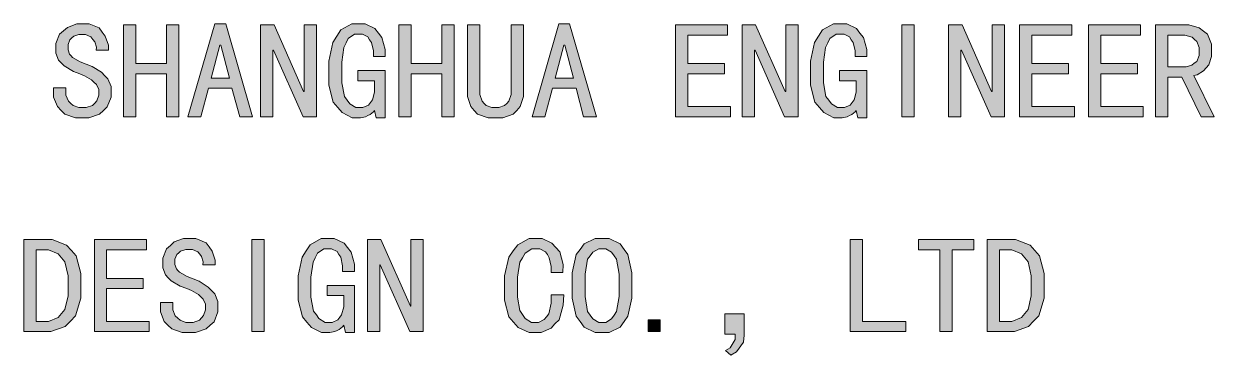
# Model space of a CAD drawing. Header units: millimetres. Extents: x 805 to 6044844, y 120 to 7887884.
# Drawn here: x 6037859 to 6041600, y 7877699 to 7878741 of the extents above; entities that cross this region are included whole.
import ezdxf

# ---------------------------------------------------------------- set-up
doc = ezdxf.new("R2010")
doc.units = ezdxf.units.MM

msp = doc.modelspace()

# ---------------------------------------------------------------- hatches: boundary and pattern name
h = msp.add_hatch(color=0)
h.dxf.hatch_style = 2
h.paths.add_polyline_path([(6038133.4, 7878529.6), (6038133.4, 7878510.3), (6038121, 7878479.7), (6038109.2, 7878468.4), (6038096.9, 7878456.6), (6038063.6, 7878445.3), (6038042.1, 7878445.3), (6038021.2, 7878445.3), (6037988.5, 7878457.1), (6037976.7, 7878468.9), (6037964.9, 7878480.8), (6037952.5, 7878510.3), (6037952.5, 7878528), (6037952.5, 7878539.8), (6037991.7, 7878539.8), (6037991.7, 7878529.6), (6037991.7, 7878517.2), (6037999.2, 7878497.9), (6038006.7, 7878490.9), (6038014.2, 7878484.5), (6038031.9, 7878477.5), (6038042.1, 7878477.5), (6038055.6, 7878477.5), (6038075.4, 7878484.5), (6038081.9, 7878492), (6038088.3, 7878499), (6038094.7, 7878516.2), (6038094.7, 7878526.4), (6038094.7, 7878535), (6038087.2, 7878550.5), (6038079.7, 7878557.5), (6038071.7, 7878565), (6038049.7, 7878577.9), (6038035.7, 7878583.8), (6038015.3, 7878591.3), (6037986.3, 7878608.5), (6037977.2, 7878617.6), (6037968.6, 7878626.7), (6037959.5, 7878648.7), (6037959.5, 7878661.6), (6037959.5, 7878679.3), (6037971.8, 7878708.3), (6037984.2, 7878719), (6037996.5, 7878729.8), (6038025.5, 7878741), (6038042.1, 7878741), (6038064.1, 7878741), (6038095.8, 7878728.2), (6038105.5, 7878714.7), (6038115.1, 7878701.9), (6038125.3, 7878673.4), (6038125.3, 7878658.4), (6038086.1, 7878658.4), (6038087.2, 7878667.5), (6038081.9, 7878684.2), (6038076, 7878692.2), (6038070, 7878699.7), (6038053.4, 7878707.2), (6038042.1, 7878707.2), (6038031.9, 7878707.2), (6038016.4, 7878701.9), (6038010.5, 7878696.5), (6038004, 7878690.6), (6037998.1, 7878676.1), (6037998.1, 7878666.4), (6037998.1, 7878658.9), (6038003, 7878646), (6038007.8, 7878640.7), (6038012.1, 7878634.8), (6038036.2, 7878621.9), (6038055.6, 7878614.4), (6038074.3, 7878606.9), (6038103.3, 7878588.6), (6038113.5, 7878577.9), (6038123.2, 7878567.7), (6038133.4, 7878543.5)])
h = msp.add_hatch(color=0)
h.dxf.hatch_style = 2
h.paths.add_polyline_path([(6038346.4, 7878448.6), (6038307.3, 7878448.6), (6038307.3, 7878583.8), (6038211.2, 7878583.8), (6038211.2, 7878448.6), (6038172.6, 7878448.6), (6038172.6, 7878737.8), (6038211.2, 7878737.8), (6038211.2, 7878616), (6038307.3, 7878616), (6038307.3, 7878737.8), (6038346.4, 7878737.8)])
h = msp.add_hatch(color=0)
h.paths.add_polyline_path([(6038577.7, 7878448.6), (6038537.5, 7878448.6), (6038513.3, 7878538.2), (6038439.3, 7878538.2), (6038415.7, 7878448.6), (6038374.9, 7878448.6), (6038459.7, 7878741), (6038493.5, 7878741)])
h.paths.add_polyline_path([(6038505.3, 7878570.4), (6038477.9, 7878673.4), (6038474.7, 7878673.4), (6038447.9, 7878570.4)])
h = msp.add_hatch(color=0)
h.dxf.hatch_style = 2
h.paths.add_polyline_path([(6038779, 7878448.6), (6038736.6, 7878448.6), (6038643.8, 7878658.4), (6038642.1, 7878658.4), (6038642.1, 7878448.6), (6038603, 7878448.6), (6038603, 7878737.8), (6038645.4, 7878737.8), (6038738.2, 7878528), (6038739.8, 7878528), (6038739.8, 7878737.8), (6038779, 7878737.8)])
h = msp.add_hatch(color=0)
h.dxf.hatch_style = 2
h.paths.add_polyline_path([(6038994.7, 7878445.3), (6038966.3, 7878445.3), (6038961.5, 7878468.9), (6038957.7, 7878464.1), (6038947.5, 7878455.5), (6038940, 7878452.3), (6038933, 7878448.6), (6038917.5, 7878445.3), (6038908.9, 7878445.3), (6038891.2, 7878445.3), (6038859.5, 7878462), (6038845.6, 7878478.1), (6038831.6, 7878494.7), (6038817.6, 7878547.8), (6038817.6, 7878583.8), (6038817.6, 7878623.5), (6038830.5, 7878682.5), (6038842.9, 7878702.4), (6038855.7, 7878721.7), (6038890.1, 7878741), (6038912.1, 7878741), (6038931.4, 7878741), (6038962, 7878726.6), (6038973.3, 7878712.1), (6038984, 7878698.1), (6038994.7, 7878660.5), (6038994.7, 7878638), (6038957.7, 7878638), (6038957.7, 7878655.7), (6038951.8, 7878682.5), (6038945.9, 7878691.1), (6038940, 7878700.3), (6038923.4, 7878708.8), (6038912.1, 7878708.8), (6038898.7, 7878708.8), (6038878.3, 7878694.9), (6038871.8, 7878680.9), (6038864.9, 7878667), (6038858.4, 7878620.3), (6038858.4, 7878587.6), (6038858.4, 7878555.9), (6038866.5, 7878513), (6038875.1, 7878501.1), (6038883.7, 7878489.3), (6038903, 7878477.5), (6038913.7, 7878477.5), (6038925, 7878477.5), (6038942.2, 7878485.6), (6038948.6, 7878493.6), (6038955, 7878501.7), (6038961.5, 7878526.4), (6038961.5, 7878543.5), (6038961.5, 7878561.8), (6038908.9, 7878561.8), (6038908.9, 7878594), (6038994.7, 7878594)])
h = msp.add_hatch(color=0)
h.dxf.hatch_style = 2
h.paths.add_polyline_path([(6039211, 7878448.6), (6039172.4, 7878448.6), (6039172.4, 7878583.8), (6039076.3, 7878583.8), (6039076.3, 7878448.6), (6039037.1, 7878448.6), (6039037.1, 7878737.8), (6039076.3, 7878737.8), (6039076.3, 7878616), (6039172.4, 7878616), (6039172.4, 7878737.8), (6039211, 7878737.8)])
h = msp.add_hatch(color=0)
h.dxf.hatch_style = 2
h.paths.add_polyline_path([(6039428.9, 7878533.3), (6039428.9, 7878513), (6039418.7, 7878480.8), (6039408, 7878468.9), (6039397.3, 7878457.1), (6039364, 7878445.3), (6039341.4, 7878445.3), (6039318.4, 7878445.3), (6039285.1, 7878457.1), (6039274.4, 7878468.9), (6039264.2, 7878480.8), (6039253.4, 7878513), (6039253.4, 7878533.3), (6039253.4, 7878737.8), (6039292.1, 7878737.8), (6039292.1, 7878533.3), (6039292.1, 7878518.9), (6039299, 7878497.9), (6039306, 7878490.9), (6039312.5, 7878484.5), (6039330.2, 7878477.5), (6039341.4, 7878477.5), (6039352.2, 7878477.5), (6039369.9, 7878484.5), (6039376.9, 7878490.9), (6039383.3, 7878497.9), (6039390.3, 7878518.9), (6039390.3, 7878533.3), (6039390.3, 7878737.8), (6039428.9, 7878737.8)])
h = msp.add_hatch(color=0)
h.paths.add_polyline_path([(6039658.6, 7878448.6), (6039618.4, 7878448.6), (6039594.8, 7878538.2), (6039520.2, 7878538.2), (6039496.5, 7878448.6), (6039456.3, 7878448.6), (6039540.6, 7878741), (6039574.4, 7878741)])
h.paths.add_polyline_path([(6039586.2, 7878570.4), (6039559.3, 7878673.4), (6039555.6, 7878673.4), (6039528.7, 7878570.4)])
h = msp.add_hatch(color=0)
h.dxf.hatch_style = 2
h.paths.add_polyline_path([(6040079.4, 7878448.6), (6039907.1, 7878448.6), (6039907.1, 7878737.8), (6040070.8, 7878737.8), (6040070.8, 7878705.6), (6039945.7, 7878705.6), (6039945.7, 7878616), (6040061.1, 7878616), (6040061.1, 7878583.8), (6039945.7, 7878583.8), (6039945.7, 7878480.8), (6040079.4, 7878480.8)])
h = msp.add_hatch(color=0)
h.dxf.hatch_style = 2
h.paths.add_polyline_path([(6040292.4, 7878448.6), (6040250, 7878448.6), (6040157.2, 7878658.4), (6040155.6, 7878658.4), (6040155.6, 7878448.6), (6040116.4, 7878448.6), (6040116.4, 7878737.8), (6040158.8, 7878737.8), (6040251.7, 7878528), (6040253.3, 7878528), (6040253.3, 7878737.8), (6040292.4, 7878737.8)])
h = msp.add_hatch(color=0)
h.dxf.hatch_style = 2
h.paths.add_polyline_path([(6040508.7, 7878445.3), (6040479.7, 7878445.3), (6040474.9, 7878468.9), (6040471.2, 7878464.1), (6040461, 7878455.5), (6040453.4, 7878452.3), (6040446.5, 7878448.6), (6040430.9, 7878445.3), (6040422.3, 7878445.3), (6040404.6, 7878445.3), (6040372.9, 7878462), (6040359, 7878478.1), (6040345, 7878494.7), (6040331.1, 7878547.8), (6040331.1, 7878583.8), (6040331.1, 7878623.5), (6040344, 7878682.5), (6040356.3, 7878702.4), (6040369.2, 7878721.7), (6040403.5, 7878741), (6040425.5, 7878741), (6040445.4, 7878741), (6040475.4, 7878726.6), (6040486.7, 7878712.1), (6040497.5, 7878698.1), (6040508.7, 7878660.5), (6040508.7, 7878638), (6040471.2, 7878638), (6040471.2, 7878655.7), (6040465.3, 7878682.5), (6040459.3, 7878691.1), (6040453.4, 7878700.3), (6040436.8, 7878708.8), (6040425.5, 7878708.8), (6040412.1, 7878708.8), (6040391.7, 7878694.9), (6040385.3, 7878680.9), (6040378.3, 7878667), (6040371.9, 7878620.3), (6040371.9, 7878587.6), (6040371.9, 7878555.9), (6040379.9, 7878513), (6040388.5, 7878501.1), (6040397.1, 7878489.3), (6040416.4, 7878477.5), (6040427.7, 7878477.5), (6040438.4, 7878477.5), (6040455.6, 7878485.6), (6040462, 7878493.6), (6040468.5, 7878501.7), (6040474.9, 7878526.4), (6040474.9, 7878543.5), (6040474.9, 7878561.8), (6040422.3, 7878561.8), (6040422.3, 7878594), (6040508.7, 7878594)])
h = msp.add_hatch(color=0)
h.dxf.hatch_style = 2
h.paths.add_polyline_path([(6040657.4, 7878448.6), (6040618.2, 7878448.6), (6040618.2, 7878737.8), (6040657.4, 7878737.8)])
h = msp.add_hatch(color=0)
h.dxf.hatch_style = 2
h.paths.add_polyline_path([(6040940.8, 7878448.6), (6040898.9, 7878448.6), (6040806, 7878658.4), (6040803.9, 7878658.4), (6040803.9, 7878448.6), (6040765.3, 7878448.6), (6040765.3, 7878737.8), (6040807.7, 7878737.8), (6040900.5, 7878528), (6040902.1, 7878528), (6040902.1, 7878737.8), (6040940.8, 7878737.8)])
h = msp.add_hatch(color=0)
h.dxf.hatch_style = 2
h.paths.add_polyline_path([(6041160.8, 7878448.6), (6040988, 7878448.6), (6040988, 7878737.8), (6041152.2, 7878737.8), (6041152.2, 7878705.6), (6041027.2, 7878705.6), (6041027.2, 7878616), (6041142, 7878616), (6041142, 7878583.8), (6041027.2, 7878583.8), (6041027.2, 7878480.8), (6041160.8, 7878480.8)])
h = msp.add_hatch(color=0)
h.dxf.hatch_style = 2
h.paths.add_polyline_path([(6041376.5, 7878448.6), (6041204.3, 7878448.6), (6041204.3, 7878737.8), (6041368.5, 7878737.8), (6041368.5, 7878705.6), (6041243.4, 7878705.6), (6041243.4, 7878616), (6041358.3, 7878616), (6041358.3, 7878583.8), (6041243.4, 7878583.8), (6041243.4, 7878480.8), (6041376.5, 7878480.8)])
h = msp.add_hatch(color=0)
h.paths.add_polyline_path([(6041599.8, 7878448.6), (6041559, 7878448.6), (6041498.4, 7878573.6), (6041454.4, 7878573.6), (6041454.4, 7878448.6), (6041415.7, 7878448.6), (6041415.7, 7878737.8), (6041500, 7878737.8), (6041520.4, 7878737.8), (6041553.1, 7878728.2), (6041566, 7878718), (6041578.9, 7878708.3), (6041591.2, 7878676.6), (6041591.2, 7878654.6), (6041591.2, 7878638), (6041582.6, 7878611.7), (6041574.6, 7878602.6), (6041566, 7878593.5), (6041546.7, 7878581.1), (6041535.4, 7878579)])
h.paths.add_polyline_path([(6041552.6, 7878654.6), (6041552.6, 7878666.4), (6041545.1, 7878685.2), (6041538.1, 7878692.2), (6041531.1, 7878698.6), (6041507.5, 7878705.6), (6041491.4, 7878705.6), (6041454.4, 7878705.6), (6041454.4, 7878605.8), (6041501.6, 7878605.8), (6041511.8, 7878605.8), (6041529.5, 7878611.2), (6041537, 7878617.1), (6041545.1, 7878622.4), (6041552.6, 7878641.2)])
h = msp.add_hatch(color=0)
h.paths.add_polyline_path([(6038038.4, 7877917.2), (6038038.4, 7877878.6), (6038021.7, 7877823.3), (6038005.6, 7877806.7), (6037989, 7877790), (6037944.5, 7877773.9), (6037917.1, 7877773.9), (6037859.1, 7877773.9), (6037859.1, 7878062.7), (6037917.1, 7878062.7), (6037948.2, 7878062.7), (6037993.8, 7878045.5), (6038008.9, 7878028.9), (6038023.9, 7878011.7), (6038038.4, 7877956.4)])
h.paths.add_polyline_path([(6037998.1, 7877917.2), (6037998.1, 7877948.4), (6037987.9, 7877992.4), (6037977.7, 7878005.3), (6037967.5, 7878017.6), (6037937, 7878030.5), (6037917.1, 7878030.5), (6037898.3, 7878030.5), (6037898.3, 7877805.6), (6037917.1, 7877805.6), (6037937, 7877805.6), (6037967.5, 7877818), (6037977.7, 7877830.3), (6037987.9, 7877842.6), (6037998.1, 7877886.1)])
h = msp.add_hatch(color=0)
h.dxf.hatch_style = 2
h.paths.add_polyline_path([(6038253.1, 7877773.9), (6038080.8, 7877773.9), (6038080.8, 7878062.7), (6038244.5, 7878062.7), (6038244.5, 7878030.5), (6038119.4, 7878030.5), (6038119.4, 7877940.9), (6038234.3, 7877940.9), (6038234.3, 7877908.6), (6038119.4, 7877908.6), (6038119.4, 7877805.6), (6038253.1, 7877805.6)])
h = msp.add_hatch(color=0)
h.dxf.hatch_style = 2
h.paths.add_polyline_path([(6038469.3, 7877855), (6038469.3, 7877835.7), (6038457, 7877804.5), (6038444.7, 7877793.3), (6038432.3, 7877782), (6038399, 7877770.2), (6038378.1, 7877770.2), (6038356.6, 7877770.2), (6038323.9, 7877782), (6038312.1, 7877793.8), (6038300.3, 7877805.6), (6038288.5, 7877835.7), (6038288.5, 7877853.4), (6038288.5, 7877865.2), (6038327.1, 7877865.2), (6038327.1, 7877855), (6038327.1, 7877842.1), (6038334.6, 7877822.8), (6038342.7, 7877815.8), (6038350.2, 7877809.4), (6038367.9, 7877802.4), (6038378.1, 7877802.4), (6038391.5, 7877802.4), (6038411.4, 7877809.9), (6038417.8, 7877816.9), (6038424.3, 7877823.9), (6038430.2, 7877841.6), (6038430.2, 7877851.2), (6038430.2, 7877859.8), (6038422.6, 7877875.4), (6038415.1, 7877882.9), (6038407.6, 7877889.9), (6038385.6, 7877902.7), (6038371.1, 7877908.6), (6038350.7, 7877916.7), (6038321.8, 7877933.3), (6038313.2, 7877942.5), (6038304, 7877952.1), (6038295.5, 7877974.1), (6038295.5, 7877986.5), (6038295.5, 7878004.2), (6038307.3, 7878033.2), (6038319.6, 7878043.9), (6038331.9, 7878055.2), (6038360.9, 7878065.9), (6038378.1, 7878065.9), (6038400.1, 7878065.9), (6038431.8, 7878053), (6038441.4, 7878039.6), (6038451.1, 7878026.7), (6038460.8, 7877998.3), (6038460.8, 7877983.2), (6038422.1, 7877983.2), (6038422.6, 7877992.4), (6038417.8, 7878009.5), (6038411.9, 7878017.1), (6038406, 7878024.6), (6038388.8, 7878032.1), (6038378.1, 7878032.1), (6038367.9, 7878032.1), (6038351.8, 7878026.7), (6038345.9, 7878021.4), (6038340, 7878016), (6038334.1, 7878001), (6038334.1, 7877991.8), (6038334.1, 7877984.3), (6038338.9, 7877970.9), (6038343.2, 7877965.5), (6038348, 7877960.2), (6038372.2, 7877946.8), (6038391.5, 7877939.2), (6038410.3, 7877931.7), (6038438.7, 7877913.5), (6038448.9, 7877902.7), (6038459.1, 7877892.5), (6038469.3, 7877868.4)])
h = msp.add_hatch(color=0)
h.dxf.hatch_style = 2
h.paths.add_polyline_path([(6038614.2, 7877773.9), (6038575.6, 7877773.9), (6038575.6, 7878062.7), (6038614.2, 7878062.7)])
h = msp.add_hatch(color=0)
h.dxf.hatch_style = 2
h.paths.add_polyline_path([(6038898.1, 7877770.2), (6038869.7, 7877770.2), (6038864.3, 7877793.8), (6038861.1, 7877789), (6038850.4, 7877780.4), (6038843.4, 7877777.2), (6038836.4, 7877773.9), (6038820.3, 7877770.2), (6038812.3, 7877770.2), (6038794.6, 7877770.2), (6038762.9, 7877786.8), (6038748.9, 7877803.5), (6038735, 7877819.6), (6038721, 7877872.7), (6038721, 7877908.6), (6038721, 7877948.4), (6038733.4, 7878007.9), (6038746.3, 7878027.3), (6038759.1, 7878046.6), (6038793.5, 7878065.9), (6038815.5, 7878065.9), (6038834.8, 7878065.9), (6038865.4, 7878051.4), (6038876.1, 7878037.5), (6038887.4, 7878023), (6038898.1, 7877985.9), (6038898.1, 7877962.9), (6038861.1, 7877962.9), (6038861.1, 7877980.6), (6038855.2, 7878007.4), (6038849.3, 7878016), (6038843.4, 7878025.1), (6038826.2, 7878033.7), (6038815.5, 7878033.7), (6038802.1, 7878033.7), (6038781.7, 7878019.7), (6038774.7, 7878005.8), (6038768.3, 7877991.8), (6038761.3, 7877945.1), (6038761.3, 7877912.4), (6038761.3, 7877881.3), (6038769.9, 7877837.8), (6038778.5, 7877826), (6038786.5, 7877814.2), (6038806.4, 7877802.4), (6038817.1, 7877802.4), (6038828.4, 7877802.4), (6038845.6, 7877810.4), (6038852, 7877818.5), (6038857.9, 7877826.5), (6038864.3, 7877851.2), (6038864.3, 7877868.4), (6038864.3, 7877887.2), (6038812.3, 7877887.2), (6038812.3, 7877918.8), (6038898.1, 7877918.8)])
h = msp.add_hatch(color=0)
h.dxf.hatch_style = 2
h.paths.add_polyline_path([(6039114.4, 7877773.9), (6039072, 7877773.9), (6038979.2, 7877983.2), (6038977.6, 7877983.2), (6038977.6, 7877773.9), (6038938.9, 7877773.9), (6038938.9, 7878062.7), (6038980.8, 7878062.7), (6039074.2, 7877853.4), (6039075.8, 7877853.4), (6039075.8, 7878062.7), (6039114.4, 7878062.7)])
h = msp.add_hatch(color=0)
h.dxf.hatch_style = 2
h.paths.add_polyline_path([(6039555.6, 7877888.8), (6039554.5, 7877856.6), (6039541.1, 7877811), (6039528.2, 7877797.6), (6039515.9, 7877784.1), (6039485.3, 7877770.2), (6039467.6, 7877770.2), (6039447.2, 7877770.2), (6039412.8, 7877786.8), (6039398.3, 7877803.5), (6039383.8, 7877819.6), (6039369.4, 7877872.7), (6039369.4, 7877908.6), (6039369.4, 7877948.4), (6039383.3, 7878007.9), (6039397.3, 7878027.3), (6039411.2, 7878046.6), (6039447.2, 7878065.9), (6039469.2, 7878065.9), (6039488, 7878065.9), (6039518.5, 7878051.9), (6039530.9, 7878038), (6039543.2, 7878024), (6039554.5, 7877984.9), (6039553.4, 7877959.6), (6039516.4, 7877959.6), (6039516.4, 7877977.9), (6039510.5, 7878005.8), (6039504.6, 7878015.4), (6039498.7, 7878024.6), (6039481, 7878033.7), (6039469.2, 7878033.7), (6039455.8, 7878033.7), (6039434.3, 7878019.7), (6039426.2, 7878005.8), (6039418.2, 7877991.8), (6039410.1, 7877945.1), (6039410.1, 7877912.4), (6039410.1, 7877881.8), (6039418.2, 7877839.4), (6039426.2, 7877827.1), (6039434.3, 7877814.7), (6039454.7, 7877802.4), (6039467.6, 7877802.4), (6039476.7, 7877802.4), (6039493.9, 7877811.5), (6039501.4, 7877820.1), (6039508.9, 7877829.2), (6039516.4, 7877863), (6039516.4, 7877888.8)])
h = msp.add_hatch(color=0)
h.paths.add_polyline_path([(6039769.7, 7877918.8), (6039769.7, 7877879.1), (6039757.4, 7877822.2), (6039745.6, 7877805.1), (6039733.2, 7877787.9), (6039698.9, 7877770.2), (6039676.9, 7877770.2), (6039654.9, 7877770.2), (6039620.5, 7877787.9), (6039607.6, 7877805.1), (6039594.8, 7877822.2), (6039582.4, 7877879.1), (6039582.4, 7877918.8), (6039582.4, 7877958.6), (6039594.8, 7878015.4), (6039607.6, 7878032.1), (6039620.5, 7878049.3), (6039654.9, 7878065.9), (6039676.9, 7878065.9), (6039698.9, 7878065.9), (6039733.2, 7878049.3), (6039745.6, 7878032.1), (6039757.4, 7878015.4), (6039769.7, 7877958.6)])
h.paths.add_polyline_path([(6039729.5, 7877918.8), (6039729.5, 7877954.3), (6039722, 7878001), (6039713.9, 7878011.7), (6039706.4, 7878023), (6039688.1, 7878033.7), (6039676.9, 7878033.7), (6039666.1, 7878033.7), (6039646.8, 7878023), (6039638.8, 7878011.7), (6039630.7, 7878001), (6039622.7, 7877954.3), (6039622.7, 7877918.8), (6039622.7, 7877883.4), (6039630.7, 7877836.7), (6039638.8, 7877825.5), (6039646.8, 7877813.7), (6039666.1, 7877802.4), (6039676.9, 7877802.4), (6039688.1, 7877802.4), (6039706.4, 7877813.7), (6039713.9, 7877825.5), (6039722, 7877836.7), (6039729.5, 7877883.4)])
h = msp.add_hatch(color=0)
h.dxf.hatch_style = 2
h.paths.add_polyline_path([(6040631.1, 7877773.9), (6040455.6, 7877773.9), (6040455.6, 7878062.7), (6040494.8, 7878062.7), (6040494.8, 7877805.6), (6040631.1, 7877805.6)])
h = msp.add_hatch(color=0)
h.dxf.hatch_style = 2
h.paths.add_polyline_path([(6040844.1, 7878030.5), (6040776.5, 7878030.5), (6040776.5, 7877773.9), (6040737.9, 7877773.9), (6040737.9, 7878030.5), (6040670.3, 7878030.5), (6040670.3, 7878062.7), (6040844.1, 7878062.7)])
h = msp.add_hatch(color=0)
h.paths.add_polyline_path([(6041065.3, 7877917.2), (6041065.3, 7877878.6), (6041049.2, 7877823.3), (6041032.5, 7877806.7), (6041015.9, 7877790), (6040971.9, 7877773.9), (6040944, 7877773.9), (6040886.5, 7877773.9), (6040886.5, 7878062.7), (6040944, 7878062.7), (6040975.1, 7878062.7), (6041021.3, 7878045.5), (6041035.7, 7878028.9), (6041050.8, 7878011.7), (6041065.3, 7877956.4)])
h.paths.add_polyline_path([(6041025, 7877917.2), (6041025, 7877948.4), (6041014.8, 7877992.4), (6041004.6, 7878005.3), (6040994.4, 7878017.6), (6040964.4, 7878030.5), (6040944, 7878030.5), (6040925.2, 7878030.5), (6040925.2, 7877805.6), (6040944, 7877805.6), (6040964.4, 7877805.6), (6040994.4, 7877818), (6041004.6, 7877830.3), (6041014.8, 7877842.6), (6041025, 7877886.1)])
h = msp.add_hatch(color=0)
h.dxf.hatch_style = 2
h.paths.add_polyline_path([(6039859.3, 7877773.9), (6039820.7, 7877773.9), (6039820.7, 7877811), (6039859.3, 7877811)])
h = msp.add_hatch(color=0)
h.dxf.hatch_style = 2
h.paths.add_polyline_path([(6040062.2, 7877829.8), (6040122.9, 7877829.8), (6040122.9, 7877762.1), (6040120.2, 7877740.7), (6040099.2, 7877709.5), (6040080.5, 7877699.3), (6040063.8, 7877714.4), (6040078.8, 7877723), (6040094.4, 7877748.2), (6040094.4, 7877765.4), (6040062.2, 7877765.4)])

# ---------------------------------------------------------------- linework, layer by layer
at = {"color": 0, "lineweight": 0}
for points in [[(6038133.4, 7878529.6), (6038133.4, 7878510.3), (6038121, 7878479.7), (6038109.2, 7878468.4), (6038096.9, 7878456.6), (6038063.6, 7878445.3), (6038042.1, 7878445.3), (6038021.2, 7878445.3), (6037988.5, 7878457.1), (6037976.7, 7878468.9), (6037964.9, 7878480.8), (6037952.5, 7878510.3), (6037952.5, 7878528), (6037952.5, 7878539.8), (6037991.7, 7878539.8), (6037991.7, 7878529.6), (6037991.7, 7878517.2), (6037999.2, 7878497.9), (6038006.7, 7878490.9), (6038014.2, 7878484.5), (6038031.9, 7878477.5), (6038042.1, 7878477.5), (6038055.6, 7878477.5), (6038075.4, 7878484.5), (6038081.9, 7878492), (6038088.3, 7878499), (6038094.7, 7878516.2), (6038094.7, 7878526.4), (6038094.7, 7878535), (6038087.2, 7878550.5), (6038079.7, 7878557.5), (6038071.7, 7878565), (6038049.7, 7878577.9), (6038035.7, 7878583.8), (6038015.3, 7878591.3), (6037986.3, 7878608.5), (6037977.2, 7878617.6), (6037968.6, 7878626.7), (6037959.5, 7878648.7), (6037959.5, 7878661.6), (6037959.5, 7878679.3), (6037971.8, 7878708.3), (6037984.2, 7878719), (6037996.5, 7878729.8), (6038025.5, 7878741), (6038042.1, 7878741), (6038064.1, 7878741), (6038095.8, 7878728.2), (6038105.5, 7878714.7), (6038115.1, 7878701.9), (6038125.3, 7878673.4), (6038125.3, 7878658.4), (6038086.1, 7878658.4), (6038087.2, 7878667.5), (6038081.9, 7878684.2), (6038076, 7878692.2), (6038070, 7878699.7), (6038053.4, 7878707.2), (6038042.1, 7878707.2), (6038031.9, 7878707.2), (6038016.4, 7878701.9), (6038010.5, 7878696.5), (6038004, 7878690.6), (6037998.1, 7878676.1), (6037998.1, 7878666.4), (6037998.1, 7878658.9), (6038003, 7878646), (6038007.8, 7878640.7), (6038012.1, 7878634.8), (6038036.2, 7878621.9), (6038055.6, 7878614.4), (6038074.3, 7878606.9), (6038103.3, 7878588.6), (6038113.5, 7878577.9), (6038123.2, 7878567.7), (6038133.4, 7878543.5)], [(6038346.4, 7878448.6), (6038307.3, 7878448.6), (6038307.3, 7878583.8), (6038211.2, 7878583.8), (6038211.2, 7878448.6), (6038172.6, 7878448.6), (6038172.6, 7878737.8), (6038211.2, 7878737.8), (6038211.2, 7878616), (6038307.3, 7878616), (6038307.3, 7878737.8), (6038346.4, 7878737.8)], [(6038577.7, 7878448.6), (6038537.5, 7878448.6), (6038513.3, 7878538.2), (6038439.3, 7878538.2), (6038415.7, 7878448.6), (6038374.9, 7878448.6), (6038459.7, 7878741), (6038493.5, 7878741)], [(6038779, 7878448.6), (6038736.6, 7878448.6), (6038643.8, 7878658.4), (6038642.1, 7878658.4), (6038642.1, 7878448.6), (6038603, 7878448.6), (6038603, 7878737.8), (6038645.4, 7878737.8), (6038738.2, 7878528), (6038739.8, 7878528), (6038739.8, 7878737.8), (6038779, 7878737.8)], [(6038994.7, 7878445.3), (6038966.3, 7878445.3), (6038961.5, 7878468.9), (6038957.7, 7878464.1), (6038947.5, 7878455.5), (6038940, 7878452.3), (6038933, 7878448.6), (6038917.5, 7878445.3), (6038908.9, 7878445.3), (6038891.2, 7878445.3), (6038859.5, 7878462), (6038845.6, 7878478.1), (6038831.6, 7878494.7), (6038817.6, 7878547.8), (6038817.6, 7878583.8), (6038817.6, 7878623.5), (6038830.5, 7878682.5), (6038842.9, 7878702.4), (6038855.7, 7878721.7), (6038890.1, 7878741), (6038912.1, 7878741), (6038931.4, 7878741), (6038962, 7878726.6), (6038973.3, 7878712.1), (6038984, 7878698.1), (6038994.7, 7878660.5), (6038994.7, 7878638), (6038957.7, 7878638), (6038957.7, 7878655.7), (6038951.8, 7878682.5), (6038945.9, 7878691.1), (6038940, 7878700.3), (6038923.4, 7878708.8), (6038912.1, 7878708.8), (6038898.7, 7878708.8), (6038878.3, 7878694.9), (6038871.8, 7878680.9), (6038864.9, 7878667), (6038858.4, 7878620.3), (6038858.4, 7878587.6), (6038858.4, 7878555.9), (6038866.5, 7878513), (6038875.1, 7878501.1), (6038883.7, 7878489.3), (6038903, 7878477.5), (6038913.7, 7878477.5), (6038925, 7878477.5), (6038942.2, 7878485.6), (6038948.6, 7878493.6), (6038955, 7878501.7), (6038961.5, 7878526.4), (6038961.5, 7878543.5), (6038961.5, 7878561.8), (6038908.9, 7878561.8), (6038908.9, 7878594), (6038994.7, 7878594)], [(6039211, 7878448.6), (6039172.4, 7878448.6), (6039172.4, 7878583.8), (6039076.3, 7878583.8), (6039076.3, 7878448.6), (6039037.1, 7878448.6), (6039037.1, 7878737.8), (6039076.3, 7878737.8), (6039076.3, 7878616), (6039172.4, 7878616), (6039172.4, 7878737.8), (6039211, 7878737.8)], [(6039428.9, 7878533.3), (6039428.9, 7878513), (6039418.7, 7878480.8), (6039408, 7878468.9), (6039397.3, 7878457.1), (6039364, 7878445.3), (6039341.4, 7878445.3), (6039318.4, 7878445.3), (6039285.1, 7878457.1), (6039274.4, 7878468.9), (6039264.2, 7878480.8), (6039253.4, 7878513), (6039253.4, 7878533.3), (6039253.4, 7878737.8), (6039292.1, 7878737.8), (6039292.1, 7878533.3), (6039292.1, 7878518.9), (6039299, 7878497.9), (6039306, 7878490.9), (6039312.5, 7878484.5), (6039330.2, 7878477.5), (6039341.4, 7878477.5), (6039352.2, 7878477.5), (6039369.9, 7878484.5), (6039376.9, 7878490.9), (6039383.3, 7878497.9), (6039390.3, 7878518.9), (6039390.3, 7878533.3), (6039390.3, 7878737.8), (6039428.9, 7878737.8)], [(6039658.6, 7878448.6), (6039618.4, 7878448.6), (6039594.8, 7878538.2), (6039520.2, 7878538.2), (6039496.5, 7878448.6), (6039456.3, 7878448.6), (6039540.6, 7878741), (6039574.4, 7878741)], [(6040079.4, 7878448.6), (6039907.1, 7878448.6), (6039907.1, 7878737.8), (6040070.8, 7878737.8), (6040070.8, 7878705.6), (6039945.7, 7878705.6), (6039945.7, 7878616), (6040061.1, 7878616), (6040061.1, 7878583.8), (6039945.7, 7878583.8), (6039945.7, 7878480.8), (6040079.4, 7878480.8)], [(6040292.4, 7878448.6), (6040250, 7878448.6), (6040157.2, 7878658.4), (6040155.6, 7878658.4), (6040155.6, 7878448.6), (6040116.4, 7878448.6), (6040116.4, 7878737.8), (6040158.8, 7878737.8), (6040251.7, 7878528), (6040253.3, 7878528), (6040253.3, 7878737.8), (6040292.4, 7878737.8)], [(6040508.7, 7878445.3), (6040479.7, 7878445.3), (6040474.9, 7878468.9), (6040471.2, 7878464.1), (6040461, 7878455.5), (6040453.4, 7878452.3), (6040446.5, 7878448.6), (6040430.9, 7878445.3), (6040422.3, 7878445.3), (6040404.6, 7878445.3), (6040372.9, 7878462), (6040359, 7878478.1), (6040345, 7878494.7), (6040331.1, 7878547.8), (6040331.1, 7878583.8), (6040331.1, 7878623.5), (6040344, 7878682.5), (6040356.3, 7878702.4), (6040369.2, 7878721.7), (6040403.5, 7878741), (6040425.5, 7878741), (6040445.4, 7878741), (6040475.4, 7878726.6), (6040486.7, 7878712.1), (6040497.5, 7878698.1), (6040508.7, 7878660.5), (6040508.7, 7878638), (6040471.2, 7878638), (6040471.2, 7878655.7), (6040465.3, 7878682.5), (6040459.3, 7878691.1), (6040453.4, 7878700.3), (6040436.8, 7878708.8), (6040425.5, 7878708.8), (6040412.1, 7878708.8), (6040391.7, 7878694.9), (6040385.3, 7878680.9), (6040378.3, 7878667), (6040371.9, 7878620.3), (6040371.9, 7878587.6), (6040371.9, 7878555.9), (6040379.9, 7878513), (6040388.5, 7878501.1), (6040397.1, 7878489.3), (6040416.4, 7878477.5), (6040427.7, 7878477.5), (6040438.4, 7878477.5), (6040455.6, 7878485.6), (6040462, 7878493.6), (6040468.5, 7878501.7), (6040474.9, 7878526.4), (6040474.9, 7878543.5), (6040474.9, 7878561.8), (6040422.3, 7878561.8), (6040422.3, 7878594), (6040508.7, 7878594)], [(6040657.4, 7878448.6), (6040618.2, 7878448.6), (6040618.2, 7878737.8), (6040657.4, 7878737.8)], [(6040940.8, 7878448.6), (6040898.9, 7878448.6), (6040806, 7878658.4), (6040803.9, 7878658.4), (6040803.9, 7878448.6), (6040765.3, 7878448.6), (6040765.3, 7878737.8), (6040807.7, 7878737.8), (6040900.5, 7878528), (6040902.1, 7878528), (6040902.1, 7878737.8), (6040940.8, 7878737.8)], [(6041160.8, 7878448.6), (6040988, 7878448.6), (6040988, 7878737.8), (6041152.2, 7878737.8), (6041152.2, 7878705.6), (6041027.2, 7878705.6), (6041027.2, 7878616), (6041142, 7878616), (6041142, 7878583.8), (6041027.2, 7878583.8), (6041027.2, 7878480.8), (6041160.8, 7878480.8)], [(6041376.5, 7878448.6), (6041204.3, 7878448.6), (6041204.3, 7878737.8), (6041368.5, 7878737.8), (6041368.5, 7878705.6), (6041243.4, 7878705.6), (6041243.4, 7878616), (6041358.3, 7878616), (6041358.3, 7878583.8), (6041243.4, 7878583.8), (6041243.4, 7878480.8), (6041376.5, 7878480.8)], [(6041599.8, 7878448.6), (6041559, 7878448.6), (6041498.4, 7878573.6), (6041454.4, 7878573.6), (6041454.4, 7878448.6), (6041415.7, 7878448.6), (6041415.7, 7878737.8), (6041500, 7878737.8), (6041520.4, 7878737.8), (6041553.1, 7878728.2), (6041566, 7878718), (6041578.9, 7878708.3), (6041591.2, 7878676.6), (6041591.2, 7878654.6), (6041591.2, 7878638), (6041582.6, 7878611.7), (6041574.6, 7878602.6), (6041566, 7878593.5), (6041546.7, 7878581.1), (6041535.4, 7878579)], [(6041552.6, 7878654.6), (6041552.6, 7878666.4), (6041545.1, 7878685.2), (6041538.1, 7878692.2), (6041531.1, 7878698.6), (6041507.5, 7878705.6), (6041491.4, 7878705.6), (6041454.4, 7878705.6), (6041454.4, 7878605.8), (6041501.6, 7878605.8), (6041511.8, 7878605.8), (6041529.5, 7878611.2), (6041537, 7878617.1), (6041545.1, 7878622.4), (6041552.6, 7878641.2)], [(6038505.3, 7878570.4), (6038477.9, 7878673.4), (6038474.7, 7878673.4), (6038447.9, 7878570.4)], [(6039586.2, 7878570.4), (6039559.3, 7878673.4), (6039555.6, 7878673.4), (6039528.7, 7878570.4)], [(6038038.4, 7877917.2), (6038038.4, 7877878.6), (6038021.7, 7877823.3), (6038005.6, 7877806.7), (6037989, 7877790), (6037944.5, 7877773.9), (6037917.1, 7877773.9), (6037859.1, 7877773.9), (6037859.1, 7878062.7), (6037917.1, 7878062.7), (6037948.2, 7878062.7), (6037993.8, 7878045.5), (6038008.9, 7878028.9), (6038023.9, 7878011.7), (6038038.4, 7877956.4)], [(6038253.1, 7877773.9), (6038080.8, 7877773.9), (6038080.8, 7878062.7), (6038244.5, 7878062.7), (6038244.5, 7878030.5), (6038119.4, 7878030.5), (6038119.4, 7877940.9), (6038234.3, 7877940.9), (6038234.3, 7877908.6), (6038119.4, 7877908.6), (6038119.4, 7877805.6), (6038253.1, 7877805.6)], [(6038469.3, 7877855), (6038469.3, 7877835.7), (6038457, 7877804.5), (6038444.7, 7877793.3), (6038432.3, 7877782), (6038399, 7877770.2), (6038378.1, 7877770.2), (6038356.6, 7877770.2), (6038323.9, 7877782), (6038312.1, 7877793.8), (6038300.3, 7877805.6), (6038288.5, 7877835.7), (6038288.5, 7877853.4), (6038288.5, 7877865.2), (6038327.1, 7877865.2), (6038327.1, 7877855), (6038327.1, 7877842.1), (6038334.6, 7877822.8), (6038342.7, 7877815.8), (6038350.2, 7877809.4), (6038367.9, 7877802.4), (6038378.1, 7877802.4), (6038391.5, 7877802.4), (6038411.4, 7877809.9), (6038417.8, 7877816.9), (6038424.3, 7877823.9), (6038430.2, 7877841.6), (6038430.2, 7877851.2), (6038430.2, 7877859.8), (6038422.6, 7877875.4), (6038415.1, 7877882.9), (6038407.6, 7877889.9), (6038385.6, 7877902.7), (6038371.1, 7877908.6), (6038350.7, 7877916.7), (6038321.8, 7877933.3), (6038313.2, 7877942.5), (6038304, 7877952.1), (6038295.5, 7877974.1), (6038295.5, 7877986.5), (6038295.5, 7878004.2), (6038307.3, 7878033.2), (6038319.6, 7878043.9), (6038331.9, 7878055.2), (6038360.9, 7878065.9), (6038378.1, 7878065.9), (6038400.1, 7878065.9), (6038431.8, 7878053), (6038441.4, 7878039.6), (6038451.1, 7878026.7), (6038460.8, 7877998.3), (6038460.8, 7877983.2), (6038422.1, 7877983.2), (6038422.6, 7877992.4), (6038417.8, 7878009.5), (6038411.9, 7878017.1), (6038406, 7878024.6), (6038388.8, 7878032.1), (6038378.1, 7878032.1), (6038367.9, 7878032.1), (6038351.8, 7878026.7), (6038345.9, 7878021.4), (6038340, 7878016), (6038334.1, 7878001), (6038334.1, 7877991.8), (6038334.1, 7877984.3), (6038338.9, 7877970.9), (6038343.2, 7877965.5), (6038348, 7877960.2), (6038372.2, 7877946.8), (6038391.5, 7877939.2), (6038410.3, 7877931.7), (6038438.7, 7877913.5), (6038448.9, 7877902.7), (6038459.1, 7877892.5), (6038469.3, 7877868.4)], [(6038614.2, 7877773.9), (6038575.6, 7877773.9), (6038575.6, 7878062.7), (6038614.2, 7878062.7)], [(6038898.1, 7877770.2), (6038869.7, 7877770.2), (6038864.3, 7877793.8), (6038861.1, 7877789), (6038850.4, 7877780.4), (6038843.4, 7877777.2), (6038836.4, 7877773.9), (6038820.3, 7877770.2), (6038812.3, 7877770.2), (6038794.6, 7877770.2), (6038762.9, 7877786.8), (6038748.9, 7877803.5), (6038735, 7877819.6), (6038721, 7877872.7), (6038721, 7877908.6), (6038721, 7877948.4), (6038733.4, 7878007.9), (6038746.3, 7878027.3), (6038759.1, 7878046.6), (6038793.5, 7878065.9), (6038815.5, 7878065.9), (6038834.8, 7878065.9), (6038865.4, 7878051.4), (6038876.1, 7878037.5), (6038887.4, 7878023), (6038898.1, 7877985.9), (6038898.1, 7877962.9), (6038861.1, 7877962.9), (6038861.1, 7877980.6), (6038855.2, 7878007.4), (6038849.3, 7878016), (6038843.4, 7878025.1), (6038826.2, 7878033.7), (6038815.5, 7878033.7), (6038802.1, 7878033.7), (6038781.7, 7878019.7), (6038774.7, 7878005.8), (6038768.3, 7877991.8), (6038761.3, 7877945.1), (6038761.3, 7877912.4), (6038761.3, 7877881.3), (6038769.9, 7877837.8), (6038778.5, 7877826), (6038786.5, 7877814.2), (6038806.4, 7877802.4), (6038817.1, 7877802.4), (6038828.4, 7877802.4), (6038845.6, 7877810.4), (6038852, 7877818.5), (6038857.9, 7877826.5), (6038864.3, 7877851.2), (6038864.3, 7877868.4), (6038864.3, 7877887.2), (6038812.3, 7877887.2), (6038812.3, 7877918.8), (6038898.1, 7877918.8)], [(6039114.4, 7877773.9), (6039072, 7877773.9), (6038979.2, 7877983.2), (6038977.6, 7877983.2), (6038977.6, 7877773.9), (6038938.9, 7877773.9), (6038938.9, 7878062.7), (6038980.8, 7878062.7), (6039074.2, 7877853.4), (6039075.8, 7877853.4), (6039075.8, 7878062.7), (6039114.4, 7878062.7)], [(6039555.6, 7877888.8), (6039554.5, 7877856.6), (6039541.1, 7877811), (6039528.2, 7877797.6), (6039515.9, 7877784.1), (6039485.3, 7877770.2), (6039467.6, 7877770.2), (6039447.2, 7877770.2), (6039412.8, 7877786.8), (6039398.3, 7877803.5), (6039383.8, 7877819.6), (6039369.4, 7877872.7), (6039369.4, 7877908.6), (6039369.4, 7877948.4), (6039383.3, 7878007.9), (6039397.3, 7878027.3), (6039411.2, 7878046.6), (6039447.2, 7878065.9), (6039469.2, 7878065.9), (6039488, 7878065.9), (6039518.5, 7878051.9), (6039530.9, 7878038), (6039543.2, 7878024), (6039554.5, 7877984.9), (6039553.4, 7877959.6), (6039516.4, 7877959.6), (6039516.4, 7877977.9), (6039510.5, 7878005.8), (6039504.6, 7878015.4), (6039498.7, 7878024.6), (6039481, 7878033.7), (6039469.2, 7878033.7), (6039455.8, 7878033.7), (6039434.3, 7878019.7), (6039426.2, 7878005.8), (6039418.2, 7877991.8), (6039410.1, 7877945.1), (6039410.1, 7877912.4), (6039410.1, 7877881.8), (6039418.2, 7877839.4), (6039426.2, 7877827.1), (6039434.3, 7877814.7), (6039454.7, 7877802.4), (6039467.6, 7877802.4), (6039476.7, 7877802.4), (6039493.9, 7877811.5), (6039501.4, 7877820.1), (6039508.9, 7877829.2), (6039516.4, 7877863), (6039516.4, 7877888.8)], [(6039769.7, 7877918.8), (6039769.7, 7877879.1), (6039757.4, 7877822.2), (6039745.6, 7877805.1), (6039733.2, 7877787.9), (6039698.9, 7877770.2), (6039676.9, 7877770.2), (6039654.9, 7877770.2), (6039620.5, 7877787.9), (6039607.6, 7877805.1), (6039594.8, 7877822.2), (6039582.4, 7877879.1), (6039582.4, 7877918.8), (6039582.4, 7877958.6), (6039594.8, 7878015.4), (6039607.6, 7878032.1), (6039620.5, 7878049.3), (6039654.9, 7878065.9), (6039676.9, 7878065.9), (6039698.9, 7878065.9), (6039733.2, 7878049.3), (6039745.6, 7878032.1), (6039757.4, 7878015.4), (6039769.7, 7877958.6)], [(6040631.1, 7877773.9), (6040455.6, 7877773.9), (6040455.6, 7878062.7), (6040494.8, 7878062.7), (6040494.8, 7877805.6), (6040631.1, 7877805.6)], [(6040844.1, 7878030.5), (6040776.5, 7878030.5), (6040776.5, 7877773.9), (6040737.9, 7877773.9), (6040737.9, 7878030.5), (6040670.3, 7878030.5), (6040670.3, 7878062.7), (6040844.1, 7878062.7)], [(6041065.3, 7877917.2), (6041065.3, 7877878.6), (6041049.2, 7877823.3), (6041032.5, 7877806.7), (6041015.9, 7877790), (6040971.9, 7877773.9), (6040944, 7877773.9), (6040886.5, 7877773.9), (6040886.5, 7878062.7), (6040944, 7878062.7), (6040975.1, 7878062.7), (6041021.3, 7878045.5), (6041035.7, 7878028.9), (6041050.8, 7878011.7), (6041065.3, 7877956.4)], [(6037998.1, 7877917.2), (6037998.1, 7877948.4), (6037987.9, 7877992.4), (6037977.7, 7878005.3), (6037967.5, 7878017.6), (6037937, 7878030.5), (6037917.1, 7878030.5), (6037898.3, 7878030.5), (6037898.3, 7877805.6), (6037917.1, 7877805.6), (6037937, 7877805.6), (6037967.5, 7877818), (6037977.7, 7877830.3), (6037987.9, 7877842.6), (6037998.1, 7877886.1)], [(6039729.5, 7877918.8), (6039729.5, 7877954.3), (6039722, 7878001), (6039713.9, 7878011.7), (6039706.4, 7878023), (6039688.1, 7878033.7), (6039676.9, 7878033.7), (6039666.1, 7878033.7), (6039646.8, 7878023), (6039638.8, 7878011.7), (6039630.7, 7878001), (6039622.7, 7877954.3), (6039622.7, 7877918.8), (6039622.7, 7877883.4), (6039630.7, 7877836.7), (6039638.8, 7877825.5), (6039646.8, 7877813.7), (6039666.1, 7877802.4), (6039676.9, 7877802.4), (6039688.1, 7877802.4), (6039706.4, 7877813.7), (6039713.9, 7877825.5), (6039722, 7877836.7), (6039729.5, 7877883.4)], [(6041025, 7877917.2), (6041025, 7877948.4), (6041014.8, 7877992.4), (6041004.6, 7878005.3), (6040994.4, 7878017.6), (6040964.4, 7878030.5), (6040944, 7878030.5), (6040925.2, 7878030.5), (6040925.2, 7877805.6), (6040944, 7877805.6), (6040964.4, 7877805.6), (6040994.4, 7877818), (6041004.6, 7877830.3), (6041014.8, 7877842.6), (6041025, 7877886.1)], [(6039859.3, 7877773.9), (6039820.7, 7877773.9), (6039820.7, 7877811), (6039859.3, 7877811)], [(6040062.2, 7877829.8), (6040122.9, 7877829.8), (6040122.9, 7877762.1), (6040120.2, 7877740.7), (6040099.2, 7877709.5), (6040080.5, 7877699.3), (6040063.8, 7877714.4), (6040078.8, 7877723), (6040094.4, 7877748.2), (6040094.4, 7877765.4), (6040062.2, 7877765.4)]]:
    msp.add_lwpolyline(points, close=True, dxfattribs=at)

doc.saveas('drawing.dxf')
